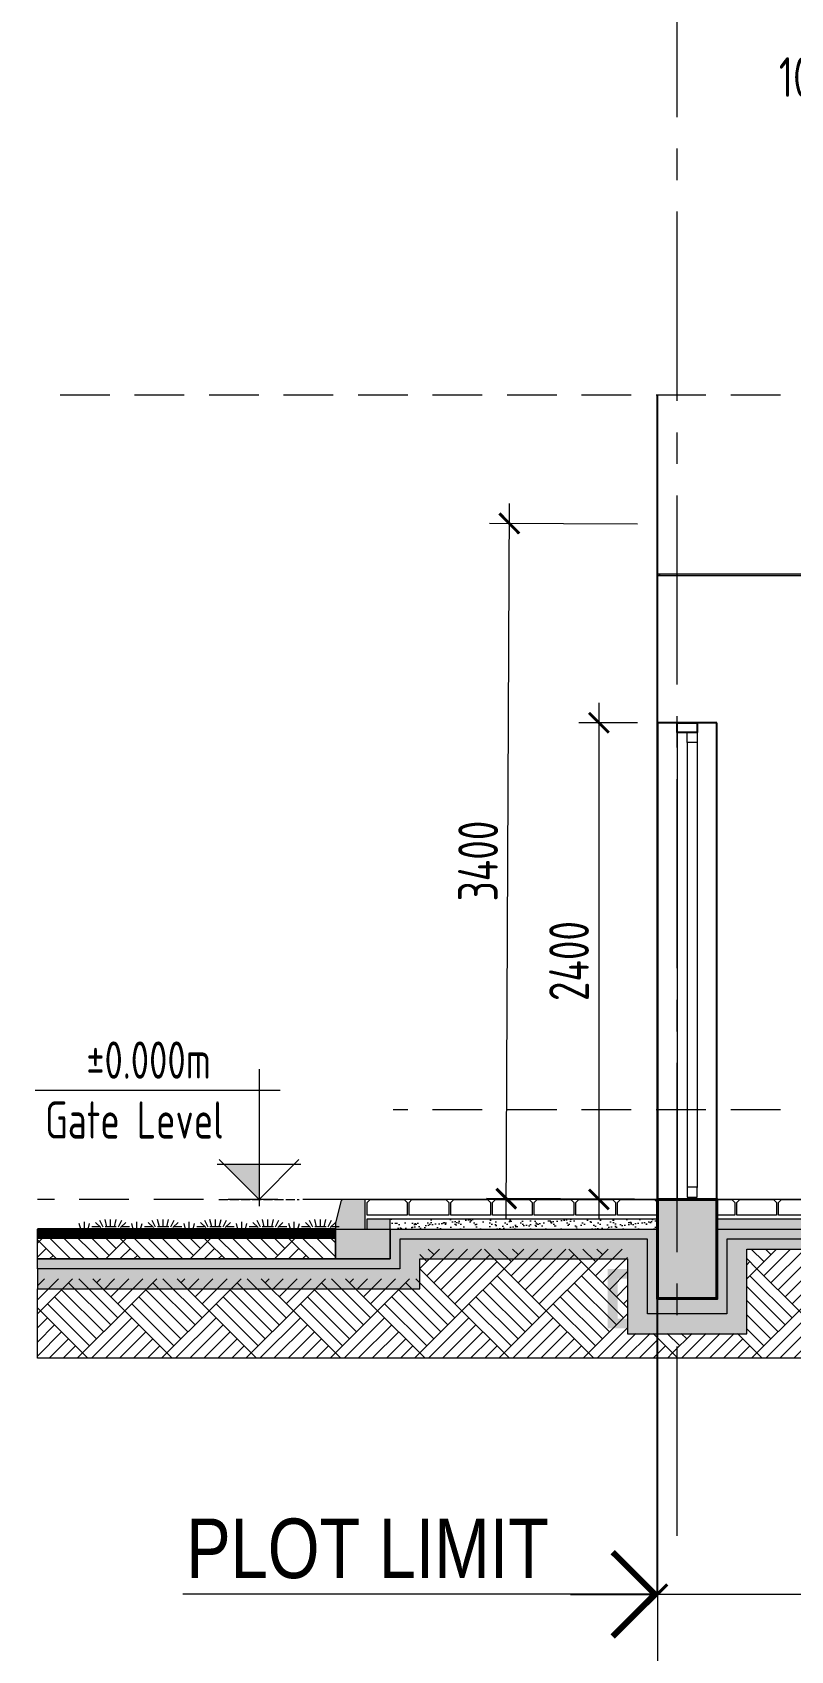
# Model space of a CAD drawing. Header units: millimetres. Extents: x -6181 to 191287, y -8583 to 23546.
# Drawn here: x 1444 to 5261, y -2272 to 5876 of the extents above; entities that cross this region are included whole.
import ezdxf
from ezdxf.xclip import XClip

# ---------------------------------------------------------------- set-up
doc = ezdxf.new("R2010")
doc.units = ezdxf.units.MM
doc.header["$MEASUREMENT"] = 0
doc.header["$XCLIPFRAME"] = 0
for name, pattern in [('1735-DT-5BR-SEC_AA$0$DASHED', [0.75, 0.5, -0.25]), ('1735-DT-5BR-SEC_AA$0$HIDDEN', [0.375, 0.25, -0.125]), ('1735-DT-5BR-SEC_AA$0$PHANTOM', [2.5, 1.25, -0.25, 0.25, -0.25, 0.25, -0.25]), ('ACAD_ISO02W100', [15, 12, -3]), ('CENTER2', [28.575, 19.05, -3.175, 3.175, -3.175]), ('DASHED', [0.75, 0.5, -0.25])]:
    doc.linetypes.add(name, pattern=pattern)
doc.layers.add('00--ORIGIN POINT', color=200, linetype='Continuous', lineweight=20, plot=False)
doc.layers.add('1735-DT-5BR-SEC_AA$0$00--ORIGIN', color=6, linetype='Continuous', lineweight=0, plot=False)
for name, color, linetype, lineweight in [('03--GRID', 252, 'CENTER2', 5), ('05--TEXT-2', 2, 'Continuous', 25), ('07--DIM-2', 2, 'Continuous', 25), ('1735-DT-5BR-SEC_AA$0$04--HATCH-1', 251, 'Continuous', 13), ('1735-DT-5BR-SEC_AA$0$06--LINE-0', 8, 'Continuous', 13), ('1735-DT-5BR-SEC_AA$0$06--LINE-2', 2, 'Continuous', 25), ('1735-DT-5BR-SEC_AA$0$06--LINE-5', 5, 'Continuous', 50), ('1735-DT-5BR-SEC_AA$0$E--CONCRETE-4', 4, 'Continuous', 40), ('1735-DT-5BR-SEC_AA$0$E--CONCRETE-SHADE', 253, 'Continuous', 25), ('1735-DT-5BR-SEC_AA$0$G--STELWRK-0', 8, 'Continuous', 13), ('1735-DT-5BR-SEC_AA$0$G--STELWRK-1', 9, 'Continuous', 18), ('1735-DT-5BR-SEC_AA$0$G--STELWRK-2', 2, 'Continuous', 25), ('1735-DT-5BR-SEC_AA$0$J--WATERPROOFING-1', 1, 'Continuous', 18), ('1735-DT-5BR-SEC_AA$0$L--DOORS-2', 2, 'Continuous', 25), ('1735-DT-5BR-SEC_AA$0$L--STAIRS-HID', 8, '1735-DT-5BR-SEC_AA$0$HIDDEN', 18), ('1735-DT-5BR-SEC_AA$0$Q--BLOCPAVING', 9, 'Continuous', 18), ('1735-DT-5BR-SEC_AA$0$Q--KERBS', 1, 'Continuous', 18), ('1735-DT-5BR-SEC_AA$0$W--ELV-1', 250, '1735-DT-5BR-SEC_AA$0$DASHED', 9), ('1735-DT-5BR-SEC_AA$0$Z--CAR', 251, 'Continuous', 9), ('1735-DT-5BR-SEC_AA$0$Z--GROOVES', 251, 'Continuous', 0), ('1735-DT-5BR-SEC_AA$0$Z--GROOVES-DUMMY.', 251, 'Continuous', 9), ('1735-DT-5BR-SEC_AA$0$Z--LANDSCAPE-00', 94, 'Continuous', 0), ('1735-DT-5BR-SEC_AA$0$Z--WIPEOUT', 255, 'Continuous', 5), ('W--ELEV-2', 7, 'Continuous', 20), ('W--ELV-1', 250, 'DASHED', 9), ('Z--CAR', 251, 'Continuous', 9), ('Z--LANDSCAPE-00', 94, 'Continuous', 0), ('Z--WIPEOUT', 255, 'Continuous', 5)]:
    doc.layers.add(name, color=color, linetype=linetype, lineweight=lineweight)
doc.layers.add('1735-DT-5BR-SEC_AA$0$Z- Plot', color=1, linetype='1735-DT-5BR-SEC_AA$0$PHANTOM')
doc.styles.add('Ariel', font='arial.ttf', dxfattribs={"width": 0.8})
doc.styles.add('ISO', font='isocp2.shx', dxfattribs={"width": 0.8})
doc.dimstyles.new('1-100_AR', dxfattribs={"dimtxt": 200, "dimasz": 100, "dimexe": 100, "dimexo": 100, "dimgap": 0, "dimtad": 0, "dimdec": 0, "dimzin": 12, "dimdsep": 46, "dimtxsty": 'ISO', "dimblk": 'ARCHTICK', "dimcen": 100, "dimdle": 100, "dimclrd": 8, "dimclre": 9, "dimclrt": 2, "dimadec": 0, "dimazin": 0, "dimtfac": 1, "dimtdec": 0, "dimtmove": 0, "dimatfit": 2, "dimldrblk": 'ARCHTICK', "dimfxl": 1, "dimtvp": 0.75, "dimtolj": 1, "dimtzin": 12, "dimlwd": 9, "dimlwe": 9, "dimarcsym": 0})

# ---------------------------------------------------------------- blocks, each defined once
blk = doc.blocks.new('_ArchTick')
at = {"color": 0, "const_width": 0.15}
blk.add_lwpolyline([(-0.5, -0.5), (0.5, 0.5)], dxfattribs=at)
blk = doc.blocks.new('*D19')
at = {"layer": '07--DIM-2', "color": 8, "lineweight": 9, "transparency": 16777216}
blk.add_line((3829.6, -96.7), (3845.5, 3503.3), dxfattribs=at)
at = {"layer": '07--DIM-2', "color": 9, "lineweight": 9, "transparency": 16777216}
for p, q in [((4490.2, 3400.4), (3745.1, 3403.7)), ((4475.2, 0.4), (3730.1, 3.7))]:
    blk.add_line(p, q, dxfattribs=at)
at = {"layer": 'Defpoints', "color": 0, "transparency": 16777216}
for p in [(3845.1, 3403.3), (4590.2, 3400), (4575.2, 0, 0)]:
    blk.add_point(p, dxfattribs=at)
at = {"layer": '07--DIM-2', "color": 8, "lineweight": 9, "transparency": 16777216, "xscale": 100, "yscale": 100, "zscale": 100}
for p, rotation in [((3845.1, 3403.3), 89.74720884966725), ((3830.1, 3.3), 269.7472088496672)]:
    blk.add_blockref('_ArchTick', p, dxfattribs=dict(at, rotation=rotation))
at = {"layer": '07--DIM-2', "color": 2, "transparency": 16777216, "insert": (3687.6, 1703.9), "char_height": 200, "attachment_point": 5, "rotation": 89.74721, "style": 'ISO'}
blk.add_mtext('\\A1;3400', dxfattribs=at)
blk = doc.blocks.new('A$C0A892E0C')
blk.add_wipeout([(-53.07, 0), (-59.39, 0), (-61.52, 1.59), (-62.94, 3.82), (-63.23, 4.96), (-64.67, 5.61), (-67.98, 5.55), (-69.04, 5.72), (-72.39, 8.03), (-72.79, 8.63), (-73.01, 9.67), (-72.43, 10.78), (-72.36, 12.49), (-71.74, 13.36), (-71.44, 14.5), (-70.98, 15.69), (-70.72, 17.2), (-70.35, 18.18), (-68.93, 19.52), (-65.44, 20.65), (-57, 22.53), (-52.59, 23.36), (-50.43, 23.64), (-47.94, 23.95), (-47.84, 24.38), (-47.82, 24.91), (-47.77, 25.09), (-47.68, 25.1), (-47.3, 24.8), (-47.19, 24.9), (-46.99, 24.96), (-46.65, 24.97), (-41.09, 28.54), (-36.33, 31.51), (-34.39, 32.48), (-29.69, 33.63), (-25.44, 34.43), (-12.85, 35.13), (-6.21, 35.16), (0.66, 34.96), (3.03, 34.84), (6.2, 34), (9.29, 33.21), (10.17, 32.87), (10.79, 32.3), (13.07, 29.1), (15.4, 24.28), (16.71, 21.23), (16.93, 19.59), (17.28, 12.26), (17.92, 10.99), (18.51, 10.33), (18.56, 10.1), (17.61, 7.55), (16.08, 6.4), (11.2, 5.35), (9.9, 5.23), (6.73, 3.89), (6.73, 3.89), (5.34, 1.63), (3.15, 0), (-3.15, 0), (-5.29, 1.59), (-6.71, 3.82), (-8.42, 4.49), (-10.39, 4.44), (-13.6, 4.53), (-14.76, 4.66), (-16.89, 5.32), (-43.88, 5.07), (-48.99, 5.22), (-49.5, 3.89), (-50.89, 1.63)]).dxf.layer = 'Z--WIPEOUT'
at = {"flags": 128}
for points in [[(17.28, 12.26), (16.98, 12.34)], [(17.34, 12.13), (17.28, 12.26)], [(17.37, 11.98), (17.34, 12.13)], [(17.44, 11.69), (17.37, 11.98)], [(17.46, 11.29), (17.44, 11.69)], [(9.65, 9.92), (18.5, 10.39)], [(17.46, 11.1), (17.46, 11.29)], [(17.8, 11.05), (17.46, 11.1)], [(18.05, 10.92), (17.8, 11.05)], [(18.28, 10.71), (18.05, 10.92)], [(18.47, 10.45), (18.28, 10.71)], [(18.55, 10.21), (18.47, 10.45)], [(18.57, 9.99), (18.55, 10.21)], [(18.11, 8.43), (18.4, 9.25)], [(18.4, 9.25), (18.54, 9.72)], [(18.54, 9.72), (18.57, 9.99)], [(16.92, 6.92), (17.61, 7.55)], [(17.61, 7.55), (18.11, 8.43)]]:
    blk.add_lwpolyline(points, dxfattribs=at)
blk = doc.blocks.new('*U31')
at = {"lineweight": 0}
for p, q in [((-18.8, 11.3), (18.8, 11.3)), ((26.4, 7.5), (-0.3, 34.2)), ((0, 0), (56.5, 0)), ((36.6, 11.5), (19.8, 45.3)), ((47.1, 11.3), (103.7, 11.3)), ((56.5, 11.3), (47.4, 47.9)), ((67.9, 0), (82.9, 0)), ((75.4, 11.3), (75.4, 49)), ((94.2, 0), (150.8, 0)), ((94.2, 11.3), (103.4, 47.9)), ((113.1, 9.4), (130, 43.1)), ((124.4, 7.5), (151.1, 34.2)), ((132, 11.3), (169.7, 11.3)), ((150.8, 0), (197.9, 0)), ((188.5, 0), (181.2, 29.3)), ((207.3, 0), (207.3, 37.7)), ((216.8, 0), (263.9, 0)), ((226.2, 0), (233.5, 29.3)), ((245.1, 11.3), (282.7, 11.3)), ((290.3, 7.5), (263.6, 34.2)), ((263.9, 0), (320.5, 0)), ((300.5, 11.5), (283.7, 45.3)), ((311, 11.3), (367.6, 11.3)), ((320.5, 11.3), (311.3, 47.9)), ((331.8, 0), (346.8, 0)), ((339.3, 11.3), (339.3, 49)), ((358.2, 11.3), (367.3, 47.9)), ((358.2, 0), (414.7, 0)), ((377, 9.4), (393.9, 43.1)), ((388.3, 7.5), (415, 34.2)), ((395.9, 11.3), (433.6, 11.3)), ((414.7, 0), (461.8, 0)), ((452.4, 0), (445.1, 29.3)), ((471.2, 0), (471.2, 37.7)), ((480.7, 0), (527.8, 0)), ((490.1, 0), (497.4, 29.3)), ((509, 11.3), (546.7, 11.3)), ((554.2, 7.5), (527.5, 34.2)), ((527.8, 0), (584.4, 0)), ((564.4, 11.5), (547.6, 45.3)), ((574.9, 11.3), (631.5, 11.3)), ((584.4, 11.3), (575.2, 47.9)), ((595.7, 0), (610.7, 0)), ((603.2, 11.3), (603.2, 49)), ((622.1, 11.3), (631.2, 47.9)), ((622.1, 0), (678.6, 0)), ((640.9, 9.4), (657.8, 43.1)), ((652.2, 7.5), (678.9, 34.2)), ((659.8, 11.3), (697.5, 11.3)), ((678.6, 0), (725.7, 0)), ((716.3, 0), (709, 29.3)), ((735.1, 0), (735.1, 37.7)), ((744.6, 0), (791.7, 0)), ((754, 0), (761.3, 29.3)), ((772.9, 11.3), (810.6, 11.3)), ((818.1, 7.5), (791.4, 34.2)), ((791.7, 0), (848.3, 0)), ((828.3, 11.5), (811.5, 45.3)), ((838.8, 11.3), (895.4, 11.3)), ((848.3, 11.3), (839.1, 47.9)), ((859.6, 0), (874.6, 0)), ((867.1, 11.3), (867.1, 49)), ((886, 11.3), (895.1, 47.9)), ((886, 0), (942.5, 0)), ((904.8, 9.4), (921.7, 43.1)), ((916.1, 7.5), (942.8, 34.2)), ((923.7, 11.3), (961.4, 11.3)), ((942.5, 0), (989.6, 0)), ((980.2, 0), (972.9, 29.3)), ((999, 0), (999, 37.7)), ((1008.5, 0), (1055.6, 0)), ((1017.9, 0), (1025.2, 29.3)), ((1036.8, 11.3), (1074.5, 11.3)), ((1082, 7.5), (1055.3, 34.2)), ((1055.6, 0), (1112.2, 0)), ((1092.2, 11.5), (1075.4, 45.3)), ((1102.7, 11.3), (1159.3, 11.3)), ((1112.2, 11.3), (1103, 47.9)), ((1123.5, 0), (1138.5, 0)), ((1131, 11.3), (1131, 49)), ((1149.9, 11.3), (1159, 47.9)), ((1149.9, 0), (1206.4, 0)), ((1168.7, 9.4), (1185.6, 43.1)), ((1180, 7.5), (1206.7, 34.2)), ((1187.6, 11.3), (1225.3, 11.3)), ((1206.4, 0), (1253.5, 0)), ((1244.1, 0), (1236.8, 29.3)), ((1262.9, 0), (1262.9, 37.7)), ((1272.4, 0), (1319.5, 0)), ((1281.8, 0), (1289.1, 29.3))]:
    blk.add_line(p, q, dxfattribs=at)
blk = doc.blocks.new('*U5')
at = {"color": 2}
for p, q in [((0, 875), (0, -46)), ((1503, 734), (-141, 734)), ((-280, 234), (280, 234)), ((0, 0), (-267, 267)), ((267, 267), (0, 0))]:
    blk.add_line(p, q, dxfattribs=at)
blk.add_solid([(0, 234), (234, 234), (0, 0), (234, 234)], dxfattribs=at)
at = {"layer": '00--ORIGIN POINT', "linetype": 'ACAD_ISO02W100', "ltscale": 5}
blk.add_line((270, 0), (-270, 0), dxfattribs=at)
at = {"style": 'ISO', "width": 0.8}
for tag, p in [('LEVEL', (225, 782)), ('FLOOR', (225, 406))]:
    blk.add_attdef(tag, p, '', height=250, dxfattribs=at)
blk = doc.blocks.new('*D34')
at = {"layer": '07--DIM-2', "color": 8, "lineweight": 9, "transparency": 16777216}
blk.add_line((4295.7, 2500), (4295.7, -100), dxfattribs=at)
at = {"layer": '07--DIM-2', "color": 9, "lineweight": 9, "transparency": 16777216}
for p, q in [((4490.2, 2400), (4195.7, 2400)), ((4490.2, 0), (4195.7, 0))]:
    blk.add_line(p, q, dxfattribs=at)
at = {"layer": 'Defpoints', "color": 0, "transparency": 16777216}
for p in [(4590.2, 2400), (4295.7, 0), (4590.2, 0)]:
    blk.add_point(p, dxfattribs=at)
at = {"layer": '07--DIM-2', "color": 8, "lineweight": 9, "transparency": 16777216, "xscale": 100, "yscale": 100, "zscale": 100}
for p, rotation in [((4295.7, 2400), 90), ((4295.7, 0), 270)]:
    blk.add_blockref('_ArchTick', p, dxfattribs=dict(at, rotation=rotation))
at = {"layer": '07--DIM-2', "color": 2, "transparency": 16777216, "insert": (4145.7, 1200), "char_height": 200, "attachment_point": 5, "rotation": 90, "style": 'ISO'}
blk.add_mtext('\\A1;2400', dxfattribs=at)
blk = doc.blocks.new('*U190')
at = {"layer": '1735-DT-5BR-SEC_AA$0$04--HATCH-1'}
h = blk.add_hatch(dxfattribs=at)
h.set_pattern_fill('AR-PARQ1', color=251, scale=25, angle=45, style=0)
h.set_pattern_definition([(135, (-1280, 1e-10), (-424.264, 3e-14), [300, -300]), (135, (-1244.64, 35.36), (-424.264, 3e-14), [300, -300]), (135, (-1209.3, 70.7), (-424.264, 3e-14), [300, -300]), (135, (-1173.93, 106.07), (-424.264, 3e-14), [300, -300]), (135, (-1138.58, 141.42), (-424.264, 3e-14), [300, -300]), (135, (-1103.22, 176.78), (-424.264, 3e-14), [300, -300]), (135, (-1067.87, 212.13), (-424.264, 3e-14), [300, -300]), (45, (-1492.13, 212.13), (424.264, -3e-14), [300, -300]), (45, (-1527.5, 247.5), (424.264, -3e-14), [300, -300]), (45, (-1562.84, 282.84), (424.264, -3e-14), [300, -300]), (45, (-1598.2, 318.2), (424.264, -3e-14), [300, -300]), (45, (-1633.55, 353.55), (424.264, -3e-14), [300, -300]), (45, (-1668.9, 388.9), (424.264, -3e-14), [300, -300]), (45, (-1704.26, 424.26), (424.264, -3e-14), [300, -300])])
h.paths.add_polyline_path([(-1500, 0), (0, 0), (0, -150), (-1500, -150)])
h = blk.add_hatch(dxfattribs=at)
h.set_pattern_fill('AR-SAND', color=256, scale=25, style=0)
h.paths.add_polyline_path([(371.4, 0), (371.4, 50), (275, 50), (275, 0)])
h = blk.add_hatch(dxfattribs=at)
h.set_pattern_fill('AR-SAND', color=256, scale=25, style=0)
h.paths.add_polyline_path([(1620.7, 0), (1620.7, 50), (275, 50), (275, 0)])
h = blk.add_hatch(dxfattribs=at)
h.set_pattern_fill('AR-SAND', color=256, scale=25, style=0)
h.paths.add_polyline_path([(371.4, 0), (371.4, 50), (275, 50), (275, 0)])
at = {"layer": '1735-DT-5BR-SEC_AA$0$E--CONCRETE-SHADE'}
for points in [[(150, 0), (150, 150), (41.7, 150, 0.344151), (27.2, 138.6), (0, 30), (0, 0)], [(275, 0), (0, 0), (0, -150), (275, -150)], [(275, 50), (159.1, 50), (159.1, 0), (275, 0)]]:
    blk.add_hatch(color=256, dxfattribs=at).paths.add_polyline_path(points)
at = {"layer": '1735-DT-5BR-SEC_AA$0$00--ORIGIN', "color": 6}
blk.add_line((1620.7, 0), (1620.7, 50), dxfattribs=at)
blk.add_line((1620.7, 0), (1620.7, 50), dxfattribs=at)
blk.add_line((1620.7, 0), (1620.7, 50), dxfattribs=at)
at = {"layer": '1735-DT-5BR-SEC_AA$0$00--ORIGIN'}
blk.add_lwpolyline([(-1500, 0), (0, 0), (0, -150), (-1500, -150)], close=True, dxfattribs=at)
at = {"layer": '1735-DT-5BR-SEC_AA$0$06--LINE-5', "color": 252, "linetype": 'ByBlock', "const_width": 50}
blk.add_lwpolyline([(0, -25), (-1500, -25)], dxfattribs=at)
at = {"layer": '1735-DT-5BR-SEC_AA$0$06--LINE-5', "linetype": 'ByBlock', "const_width": 10}
blk.add_lwpolyline([(0, 0), (-1500, 0)], dxfattribs=at)
at = {"layer": '1735-DT-5BR-SEC_AA$0$Q--BLOCPAVING', "color": 8}
blk.add_line((0, 0), (-1500, 0), dxfattribs=at)
blk.add_line((0, 0), (-1500, 0), dxfattribs=at)
blk.add_line((0, 0), (-1500, 0), dxfattribs=at)
at = {"layer": '1735-DT-5BR-SEC_AA$0$Q--BLOCPAVING'}
blk.add_line((275, 0), (1620.7, 0, 0), dxfattribs=at)
blk.add_line((275, 0), (1620.7, 0, 0), dxfattribs=at)
blk.add_line((275, 0), (1620.7, 0, 0), dxfattribs=at)
at = {"layer": '1735-DT-5BR-SEC_AA$0$Q--BLOCPAVING', "color": 3, "elevation": 0}
blk.add_lwpolyline([(27.2, 138.6), (0, 30), (0, 0), (150, 0), (150, 150), (41.7, 150, 0.344151)], format="xyb", close=True, dxfattribs=at)
at = {"layer": '1735-DT-5BR-SEC_AA$0$Q--BLOCPAVING', "color": 8, "elevation": 0}
blk.add_lwpolyline([(1620.7, 150), (150, 150)], dxfattribs=at)
at = {"layer": '1735-DT-5BR-SEC_AA$0$Q--BLOCPAVING', "elevation": 0}
for points in [[(160.7, 70), (160.7, 135), (175.7, 150), (345.7, 150), (360.7, 135), (360.7, 70)], [(370.7, 70), (370.7, 135), (385.7, 150), (555.7, 150), (570.7, 135), (570.7, 70)], [(580.7, 70), (580.7, 135), (595.7, 150), (765.7, 150), (780.7, 135), (780.7, 70)], [(790.7, 70), (790.7, 135), (805.7, 150), (975.7, 150), (990.7, 135), (990.7, 70)], [(1000.7, 70), (1000.7, 135), (1015.7, 150), (1185.7, 150), (1200.7, 135), (1200.7, 70)], [(1210.7, 70), (1210.7, 135), (1225.7, 150), (1395.7, 150), (1410.7, 135), (1410.7, 70)], [(1420.7, 70), (1420.7, 135), (1435.7, 150), (1605.7, 150), (1620.7, 135), (1620.7, 70)]]:
    blk.add_lwpolyline(points, close=True, dxfattribs=at)
at = {"layer": '1735-DT-5BR-SEC_AA$0$Q--BLOCPAVING', "color": 3, "elevation": 0}
for points in [[(275, 0), (275, -150), (0, -150), (0, 0)], [(159.1, 50.2), (159.1, 0), (275, 0), (275, 50)]]:
    blk.add_lwpolyline(points, close=True, dxfattribs=at)
at = {"layer": '1735-DT-5BR-SEC_AA$0$Q--KERBS', "elevation": 0}
blk.add_lwpolyline([(1620.7, 50), (275, 50)], dxfattribs=at)
blk = doc.blocks.new('*U194')
at = {"layer": '1735-DT-5BR-SEC_AA$0$04--HATCH-1'}
h = blk.add_hatch(dxfattribs=at)
h.set_pattern_fill('AR-SAND', color=256, scale=25, style=0)
h.paths.add_polyline_path([(6080.7, 0), (6080.7, 50), (275, 50), (275, 0)])
at = {"layer": '1735-DT-5BR-SEC_AA$0$Q--BLOCPAVING'}
blk.add_line((275, 0), (6080.7, 0, 0), dxfattribs=at)
blk.add_line((275, 0), (6080.7, 0, 0), dxfattribs=at)
blk.add_line((275, 0), (6080.7, 0, 0), dxfattribs=at)
at = {"layer": '1735-DT-5BR-SEC_AA$0$Q--BLOCPAVING', "color": 8, "elevation": 0}
blk.add_lwpolyline([(6080.7, 150), (150, 150)], dxfattribs=at)
at = {"layer": '1735-DT-5BR-SEC_AA$0$Q--BLOCPAVING', "elevation": 0}
for points in [[(370.7, 70), (370.7, 135), (385.7, 150), (555.7, 150), (570.7, 135), (570.7, 70)], [(580.7, 70), (580.7, 135), (595.7, 150), (765.7, 150), (780.7, 135), (780.7, 70)], [(790.7, 70), (790.7, 135), (805.7, 150), (975.7, 150), (990.7, 135), (990.7, 70)]]:
    blk.add_lwpolyline(points, close=True, dxfattribs=at)
at = {"layer": '1735-DT-5BR-SEC_AA$0$Q--KERBS', "elevation": 0}
blk.add_lwpolyline([(6080.7, 50), (275, 50)], dxfattribs=at)
blk = doc.blocks.new('1735-DT-5BR-SEC_AA$0$A$C0A892E0C')
blk.add_wipeout([(-53.07, 0), (-59.39, 0), (-61.52, 1.59), (-62.94, 3.82), (-63.23, 4.96), (-64.67, 5.61), (-67.98, 5.55), (-69.04, 5.72), (-72.39, 8.03), (-72.79, 8.63), (-73.01, 9.67), (-72.43, 10.78), (-72.36, 12.49), (-71.74, 13.36), (-71.44, 14.5), (-70.98, 15.69), (-70.72, 17.2), (-70.35, 18.18), (-68.93, 19.52), (-65.44, 20.65), (-57, 22.53), (-52.59, 23.36), (-50.43, 23.64), (-47.94, 23.95), (-47.84, 24.38), (-47.82, 24.91), (-47.77, 25.09), (-47.68, 25.1), (-47.3, 24.8), (-47.19, 24.9), (-46.99, 24.96), (-46.65, 24.97), (-41.09, 28.54), (-36.33, 31.51), (-34.39, 32.48), (-29.69, 33.63), (-25.44, 34.43), (-12.85, 35.13), (-6.21, 35.16), (0.66, 34.96), (3.03, 34.84), (6.2, 34), (9.29, 33.21), (10.17, 32.87), (10.79, 32.3), (13.07, 29.1), (15.4, 24.28), (16.71, 21.23), (16.93, 19.59), (17.28, 12.26), (17.92, 10.99), (18.51, 10.33), (18.56, 10.1), (17.61, 7.55), (16.08, 6.4), (11.2, 5.35), (9.9, 5.23), (6.73, 3.89), (6.73, 3.89), (5.34, 1.63), (3.15, 0), (-3.15, 0), (-5.29, 1.59), (-6.71, 3.82), (-8.42, 4.49), (-10.39, 4.44), (-13.6, 4.53), (-14.76, 4.66), (-16.89, 5.32), (-43.88, 5.07), (-48.99, 5.22), (-49.5, 3.89), (-50.89, 1.63)]).dxf.layer = '1735-DT-5BR-SEC_AA$0$Z--WIPEOUT'
at = {"flags": 128}
for points in [[(17.28, 12.26), (16.98, 12.34)], [(17.34, 12.13), (17.28, 12.26)], [(17.37, 11.98), (17.34, 12.13)], [(17.44, 11.69), (17.37, 11.98)], [(17.46, 11.29), (17.44, 11.69)], [(9.65, 9.92), (18.5, 10.39)], [(17.46, 11.1), (17.46, 11.29)], [(17.8, 11.05), (17.46, 11.1)], [(18.05, 10.92), (17.8, 11.05)], [(18.28, 10.71), (18.05, 10.92)], [(18.47, 10.45), (18.28, 10.71)], [(18.55, 10.21), (18.47, 10.45)], [(18.57, 9.99), (18.55, 10.21)], [(18.11, 8.43), (18.4, 9.25)], [(18.4, 9.25), (18.54, 9.72)], [(18.54, 9.72), (18.57, 9.99)], [(16.92, 6.92), (17.61, 7.55)], [(17.61, 7.55), (18.11, 8.43)]]:
    blk.add_lwpolyline(points, dxfattribs=at)
blk = doc.blocks.new('*U201')
at = {"lineweight": 0}
for p, q in [((-18.8, 11.3), (18.8, 11.3)), ((26.4, 7.5), (-0.3, 34.2)), ((0, 0), (56.5, 0)), ((36.6, 11.5), (19.8, 45.3)), ((47.1, 11.3), (103.7, 11.3)), ((56.5, 11.3), (47.4, 47.9)), ((67.9, 0), (82.9, 0)), ((75.4, 11.3), (75.4, 49)), ((94.2, 0), (150.8, 0)), ((94.2, 11.3), (103.4, 47.9)), ((113.1, 9.4), (130, 43.1)), ((124.4, 7.5), (151.1, 34.2)), ((132, 11.3), (169.7, 11.3)), ((150.8, 0), (197.9, 0)), ((188.5, 0), (181.2, 29.3)), ((207.3, 0), (207.3, 37.7)), ((216.8, 0), (263.9, 0)), ((226.2, 0), (233.5, 29.3)), ((245.1, 11.3), (282.7, 11.3)), ((290.3, 7.5), (263.6, 34.2)), ((263.9, 0), (320.5, 0)), ((300.5, 11.5), (283.7, 45.3)), ((311, 11.3), (367.6, 11.3)), ((320.5, 11.3), (311.3, 47.9)), ((331.8, 0), (346.8, 0)), ((339.3, 11.3), (339.3, 49)), ((358.2, 11.3), (367.3, 47.9)), ((358.2, 0), (414.7, 0)), ((377, 9.4), (393.9, 43.1)), ((388.3, 7.5), (415, 34.2)), ((395.9, 11.3), (433.6, 11.3)), ((414.7, 0), (461.8, 0)), ((452.4, 0), (445.1, 29.3)), ((471.2, 0), (471.2, 37.7)), ((480.7, 0), (527.8, 0)), ((490.1, 0), (497.4, 29.3)), ((509, 11.3), (546.7, 11.3)), ((554.2, 7.5), (527.5, 34.2)), ((527.8, 0), (584.4, 0)), ((564.4, 11.5), (547.6, 45.3)), ((574.9, 11.3), (631.5, 11.3)), ((584.4, 11.3), (575.2, 47.9)), ((595.7, 0), (610.7, 0)), ((603.2, 11.3), (603.2, 49)), ((622.1, 11.3), (631.2, 47.9)), ((622.1, 0), (678.6, 0)), ((640.9, 9.4), (657.8, 43.1)), ((652.2, 7.5), (678.9, 34.2)), ((659.8, 11.3), (697.5, 11.3)), ((678.6, 0), (725.7, 0)), ((716.3, 0), (709, 29.3)), ((735.1, 0), (735.1, 37.7)), ((744.6, 0), (791.7, 0)), ((754, 0), (761.3, 29.3)), ((772.9, 11.3), (810.6, 11.3)), ((818.1, 7.5), (791.4, 34.2)), ((791.7, 0), (848.3, 0)), ((828.3, 11.5), (811.5, 45.3)), ((838.8, 11.3), (895.4, 11.3)), ((848.3, 11.3), (839.1, 47.9)), ((859.6, 0), (874.6, 0)), ((867.1, 11.3), (867.1, 49)), ((886, 11.3), (895.1, 47.9)), ((886, 0), (942.5, 0)), ((904.8, 9.4), (921.7, 43.1)), ((916.1, 7.5), (942.8, 34.2)), ((923.7, 11.3), (961.4, 11.3)), ((942.5, 0), (989.6, 0)), ((980.2, 0), (972.9, 29.3)), ((999, 0), (999, 37.7)), ((1008.5, 0), (1055.6, 0)), ((1017.9, 0), (1025.2, 29.3)), ((1036.8, 11.3), (1074.5, 11.3)), ((1082, 7.5), (1055.3, 34.2)), ((1055.6, 0), (1112.2, 0)), ((1092.2, 11.5), (1075.4, 45.3)), ((1102.7, 11.3), (1159.3, 11.3)), ((1112.2, 11.3), (1103, 47.9)), ((1123.5, 0), (1138.5, 0)), ((1131, 11.3), (1131, 49)), ((1149.9, 11.3), (1159, 47.9)), ((1149.9, 0), (1206.4, 0)), ((1168.7, 9.4), (1185.6, 43.1)), ((1180, 7.5), (1206.7, 34.2)), ((1187.6, 11.3), (1225.3, 11.3)), ((1206.4, 0), (1253.5, 0)), ((1244.1, 0), (1236.8, 29.3)), ((1262.9, 0), (1262.9, 37.7)), ((1272.4, 0), (1319.5, 0)), ((1281.8, 0), (1289.1, 29.3))]:
    blk.add_line(p, q, dxfattribs=at)
blk = doc.blocks.new('*U220')
at = {"layer": '1735-DT-5BR-SEC_AA$0$Z--GROOVES-DUMMY.', "ltscale": 25, "transparency": 33554623}
h = blk.add_hatch(color=252, dxfattribs=at)
h.dxf.hatch_style = 1
h.paths.add_polyline_path([(0, 16), (0, 6), (6380, 6), (6380, 16)])
at = {"layer": '1735-DT-5BR-SEC_AA$0$Z--GROOVES', "ltscale": 25}
blk.add_lwpolyline([(0, 16), (0, 6), (6380, 6), (6380, 16)], close=True, dxfattribs=at)
blk = doc.blocks.new('1735-DT-5BR-SEC_AA$0$A$C063E39CA')
at = {"layer": '1735-DT-5BR-SEC_AA$0$G--STELWRK-0'}
for p, q in [((-50, -50), (-50, -2400)), ((0, -100), (0, -2340)), ((50, -100), (50, -2340))]:
    blk.add_line(p, q, dxfattribs=at)
at = {"layer": '1735-DT-5BR-SEC_AA$0$G--STELWRK-1', "ltscale": 25}
for points in [[(50, -100), (0, -100), (0, -50), (50, -50)], [(50, -2338.9), (0, -2338.9), (0, -2388.9), (50, -2388.9)]]:
    blk.add_lwpolyline(points, close=True, dxfattribs=at)
at = {"layer": '1735-DT-5BR-SEC_AA$0$G--STELWRK-2', "ltscale": 25}
blk.add_lwpolyline([(50, -50), (-50, -50), (-50, 0), (50, 0)], close=True, dxfattribs=at)
blk = doc.blocks.new('1735-DT-5BR-SEC_AA')
at = {"layer": '1735-DT-5BR-SEC_AA$0$04--HATCH-1'}
h = blk.add_hatch(dxfattribs=at)
h.set_pattern_fill('GRAVEL', color=251, scale=100, style=0)
h.set_pattern_definition([(228.01279, (72, 100), (-800, -900), [13.4536, -1331.9088]), (184.96974, (63, 90), (1200, 100), [23.0868, -2285.5925]), (132.510447, (40, 88), (1000, -1100), [16.2788, -1611.60326]), (267.27369, (1, 63), (100, 2000), [21.0238, -2081.3558]), (292.833654, (0, 42), (-500, 1200), [20.6155, -2040.9373]), (357.27369, (8, 23), (-2000, 100), [21.0238, -2081.3558]), (37.69424, (29, 22), (-1300, -1000), [27.8029, -2752.48485]), (72.25533, (51, 39), (700, 2200), [26.2488, -2598.63215]), (121.429566, (59, 64), (-800, 1300), [21.095, -2088.4073]), (175.23636, (48, 82), (1100, -100), [24.0832, -1180.07626]), (222.397438, (24, 84), (-1200, -1100), [31.1448, -3083.3375]), (138.814075, (100, 62), (-700, 600), [10.6301, -1052.3845]), (171.469234, (92, 69), (1300, -200), [20.2237, -2002.15114]), (225, (72, 72), (-1e-14, -100), [14.1421, -127.27926]), (203.19859, (65, 84), (500, 200), [7.6158, -753.9615]), (291.80141, (58, 81), (-100, 300), [10.7703, -527.7462]), (30.96376, (62, 71), (300, 200), [17.4929, -565.6023]), (161.56505, (77, 80), (200, -100), [12.6491, -303.5787]), (16.38954, (0, 81), (1000, 300), [17.72, -1754.2845]), (70.346176, (17, 86), (-400, -1100), [14.8661, -1471.7408]), (293.19859, (77, 100), (-200, 500), [15.2315, -746.3458]), (343.61046, (83, 86), (-1000, 300), [17.72, -1754.2845]), (339.44395, (0, 19), (-500, 200), [17.088, -837.3124]), (294.77514, (16, 13), (-500, 1100), [14.3178, -1417.4643]), (66.80141, (78, 0), (200, 500), [15.2315, -746.3458]), (17.354025, (84, 14), (-1300, -400), [16.7631, -1659.54236]), (69.44395, (29, 0), (-200, -500), [8.544, -845.8564]), (101.30993, (72, 0), (-100, 400), [5.099, -504.80295]), (165.96376, (71, 5), (300, -100), [20.6155, -391.6951]), (186.009006, (51, 10), (1000, 100), [19.105, -1891.3923]), (303.69007, (62, 62), (-100, 200), [14.4222, -346.1329]), (353.157227, (70, 50), (1700, -200), [25.1794, -2492.75626]), (60.9454, (95, 47), (-400, -700), [10.2956, -1019.2674]), (90, (100, 56), (-100, 100), [6, -94]), (120.25644, (49, 13), (400, -700), [13.8924, -1375.352]), (48.01279, (42, 25), (800, 900), [26.9072, -1318.4552]), (0, (60, 45), (100, 100), [26, -74]), (325.304846, (86, 45), (1000, -700), [15.8114, -1565.3274]), (254.0546, (99, 36), (-100, -400), [14.5602, -713.4508]), (207.645975, (95, 22), (-1900, -1000), [23.7065, -2346.9474]), (175.42608, (74, 11), (-1300, 100), [25.0799, -2482.90734])])
h.paths.add_polyline_path([(12590.5, -600), (12590.5, -550), (12520.5, -550), (12520.5, 230), (11603.9, 230), (10760.2, -191.9), (10760.2, -670), (10420.2, -670), (10420.2, -200), (4940.2, -200), (4940.2, -576.7), (4540.2, -576.7), (4540.2, -350), (4540.2, -200), (3294.5, -200), (3294.5, -350), (1469.5, -350), (1469.5, -450), (3394.5, -450), (3394.5, -300), (4440.2, -300), (4440.2, -676.7), (5040.2, -676.7), (5040.2, -250), (10370.2, -250), (10370.2, -720), (10810.2, -720), (10810.2, -253.7), (11627.5, 180), (12470.5, 180), (12470.5, -600)])
h = blk.add_hatch(dxfattribs=at)
h.set_pattern_fill('AR-PARQ1', color=251, scale=25, angle=45, style=0)
h.set_pattern_definition([(135, (0, 75), (-424.264, 0), [300, -300]), (135, (35.36, 110.36), (-424.264, 0), [300, -300]), (135, (70.7, 145.7), (-424.264, 0), [300, -300]), (135, (106.07, 181.07), (-424.264, 0), [300, -300]), (135, (141.42, 216.42), (-424.264, 0), [300, -300]), (135, (176.78, 251.78), (-424.264, 0), [300, -300]), (135, (212.13, 287.13), (-424.264, 0), [300, -300]), (45, (-212.13, 287.13), (424.264, 0), [300, -300]), (45, (-247.5, 322.5), (424.264, 0), [300, -300]), (45, (-282.84, 357.84), (424.264, 0), [300, -300]), (45, (-318.2, 393.2), (424.264, 0), [300, -300]), (45, (-353.55, 428.55), (424.264, 0), [300, -300]), (45, (-388.9, 463.9), (424.264, 0), [300, -300]), (45, (-424.26, 499.26), (424.264, 0), [300, -300])])
h.paths.add_polyline_path([(12590.5, -800), (12590.5, -195), (12470.5, -195), (12470.5, 180), (11627.5, 180), (10810.2, -253.7), (10810.2, -720), (10370.2, -720), (10370.2, -250), (5040.2, -250), (5040.2, -675), (4440.2, -675), (4440.2, -250), (3394.5, -250), (3394.5, -400), (1469.5, -400), (1469.5, -800)])
at = {"layer": '1735-DT-5BR-SEC_AA$0$00--ORIGIN'}
blk.add_lwpolyline([(12590.5, -800), (1469.5, -800), (1469.5, -450), (3394.5, -450), (3394.5, -300), (4440.2, -300), (4440.2, -676.7), (5040.2, -676.7), (5040.2, -250), (10370.2, -250), (10370.2, -720), (10810.2, -720), (10810.2, -253.7), (11627.5, 180), (12420.5, 180)], dxfattribs=at)
at = {"layer": '1735-DT-5BR-SEC_AA$0$J--WATERPROOFING-1', "elevation": 0}
blk.add_lwpolyline([(10420.2, -200), (4940.2, -200), (4940.2, -576.7), (4540.2, -576.7), (4540.2, -350), (4540.2, -350), (4540.2, -200), (3294.5, -200), (3294.5, -350), (1469.5, -350), (1469.5, -450), (3394.5, -450), (3394.5, -300), (4440.2, -300), (4440.2, -676.7), (5040.2, -676.7), (5040.2, -250), (10370.2, -250)], dxfattribs=at)
at = {"layer": '1735-DT-5BR-SEC_AA$0$W--ELV-1', "ltscale": 500}
for points in [[(36709.2, 4050), (1469.5, 4050)], [(39805.5, 0), (1469.5, 0)]]:
    blk.add_lwpolyline(points, dxfattribs=at)
at = {"layer": '1735-DT-5BR-SEC_AA$0$Z--LANDSCAPE-00', "xscale": -1}
blk.add_blockref('*U201', (2969.5, -150, 0), dxfattribs=at)
at = {"layer": '1735-DT-5BR-SEC_AA$0$Z--CAR', "xscale": -56.06262140077474, "yscale": 56.06262140077474, "zscale": 56.06262140077474}
blk.add_blockref('1735-DT-5BR-SEC_AA$0$A$C0A892E0C', (6225.9, -0.1), dxfattribs=at)
at = {"ltscale": 25}
blk.add_wipeout([(10990.2, 300), (10740.2, 300), (10740.2, 150), (10440.2, 150), (10440.2, 0), (10390.2, 0), (10390.2, 2400), (9290.2, 2400), (9290.2, 0), (4890.2, 0), (4890.2, 2400), (4590.2, 2400), (4590.2, 3400), (4640.2, 3400), (10940.2, 3400), (10990.2, 3400)], dxfattribs=at).dxf.layer = '1735-DT-5BR-SEC_AA$0$06--LINE-0'
at = {"layer": '1735-DT-5BR-SEC_AA$0$04--HATCH-1'}
h = blk.add_hatch(dxfattribs=at)
h.set_pattern_fill('AR-CONC', color=256, scale=0.5, angle=349, style=0)
h.set_pattern_definition([(39, (0, 0), (3.4605421, -0.9922945), [0.375, -4.125]), (344, (0, 0), (0.0366147, 3.8242362), [0.3, -3.3]), (89.451444, (0.2884, -0.0827), (3.4971568, 2.8319417), [0.318701, -3.5057106]), (35.1842, (0.191, 0.9816), (5.0802527, -1.8305874), [0.5625, -6.1875]), (85.635635, (0.614, 0.829), (5.5168008, 3.889397), [0.4780517, -5.2585688]), (340.184164, (0.191, 0.9816), (5.5168008, 3.889397), [0.45, -4.95]), (10, (0.634, 0.6408), (2.5455844, -2.5455844), [0.375, -4.125]), (315, (0.634, 0.641), (1.8860505, 3.3270012), [0.3, -3.3]), (60.451445, (0.846, 0.4287), (4.43163485, 0.7814168), [0.318701, -3.5057106]), (26.5, (0, 0), (0.37727793, 1.62228723), [0, -3.26, 0, -3.35, 0, -3.3125]), (356.5, (0, 0), (1.66746756, 1.68484612), [0, -1.91, 0, -3.185, 0, -1.2625]), (316.5, (-1.0945, 0.2128), (2.59855471, -0.61999299), [0, -1.25, 0, -3.9, 0, -5.175]), (306.5, (-1.5853, 0.3082), (2.95786164, -0.06505698), [0, -1.625, 0, -2.59, 0, -3.675])])
h.paths.add_polyline_path([(1469.5, -350), (1469.5, -300), (3244.5, -300), (3244.5, -150), (4590.2, -150), (4590.2, -400), (4390.2, -400), (4390.2, -600), (4890.2, -600), (4890.2, -150), (10470.2, -150), (10470.2, -595), (10710.2, -595), (10710.2, -161), (11592.1, 280), (12570.5, 280), (12570.5, -349.3), (12520.5, -349.3), (12520.5, 230), (11603.9, 230), (10760.2, -191.9), (10760.2, -670), (10420.2, -670), (10420.2, -200), (4940.2, -200), (4940.2, -650), (4340.2, -650), (4340.2, -350), (4540.2, -350), (4540.2, -200), (3294.5, -200), (3294.5, -350)])
h = blk.add_hatch(dxfattribs=at)
h.set_pattern_fill('AR-CONC', color=256, scale=10, angle=349, style=0)
h.set_pattern_definition([(39, (0, 0), (69.21084, -19.8459), [7.5, -82.5]), (344, (0, 0), (0.7323, 76.48472), [6, -66]), (89.45144, (5.77, -1.654), (69.94314, 56.63883), [6.374, -70.1142]), (35.1842, (3.82, 19.63), (101.60505, -36.61175), [11.25, -123.75]), (85.6356, (12.28, 16.58), (110.336, 77.7879), [9.561, -105.1714]), (340.1842, (3.82, 19.63), (110.336, 77.7879), [9, -99]), (10, (12.68, 12.816), (50.9117, -50.9117), [7.5, -82.5]), (315, (12.68, 12.82), (37.721, 66.54002), [6, -66]), (60.45144, (16.92, 8.574), (88.6327, 15.62834), [6.374, -70.1142]), (26.5, (0, 0), (7.54556, 32.445745), [0, -65.2, 0, -67, 0, -66.25]), (356.5, (0, 0), (33.34935, 33.69692), [0, -38.2, 0, -63.7, 0, -25.25]), (316.5, (-21.89, 4.255), (51.971094, -12.39986), [0, -25, 0, -78, 0, -103.5]), (306.5, (-31.707, 6.163), (59.15723, -1.30114), [0, -32.5, 0, -51.8, 0, -73.5])])
h.paths.add_polyline_path([(1469.5, -350), (1469.5, -300), (3244.5, -300), (3244.5, -150), (4590.2, -150), (4590.2, -400), (4590.2, -500), (4890.2, -500), (4890.2, -150), (10470.2, -150), (10470.2, -595), (10710.2, -595), (10710.2, -161), (11592.1, 280), (12570.5, 280), (12570.5, -550.3), (12520.5, -550.3), (12520.5, 230), (11603.9, 230), (10760.2, -191.9), (10760.2, -670), (10420.2, -670), (10420.2, -200), (4940.2, -200), (4940.2, -576.7), (4540.2, -576.7), (4540.2, -350), (4540.2, -200), (3294.5, -200), (3294.5, -350)])
at = {"layer": '1735-DT-5BR-SEC_AA$0$E--CONCRETE-SHADE'}
h = blk.add_hatch(color=256, dxfattribs=at)
h.dxf.hatch_style = 1
h.paths.add_polyline_path([(4590.2, 0), (4890.2, 0), (4890.2, -500), (4590.2, -500)])
at = {"layer": '1735-DT-5BR-SEC_AA$0$06--LINE-0', "ltscale": 25}
for p, q in [((4590.2, 3150), (4600.2, 3150)), ((4600.2, 3140), (4590.2, 3140)), ((4600.2, 3150), (4600.2, 3140))]:
    blk.add_line(p, q, dxfattribs=at)
at = {"layer": '1735-DT-5BR-SEC_AA$0$06--LINE-2', "ltscale": 25}
blk.add_lwpolyline([(4890.2, 2400), (4590.2, 2400), (4590.2, 0), (4890.2, 0)], close=True, dxfattribs=at)
at = {"layer": '1735-DT-5BR-SEC_AA$0$E--CONCRETE-4'}
blk.add_lwpolyline([(4590.2, 0), (4890.2, 0), (4890.2, -500), (4590.2, -500)], close=True, dxfattribs=at)
at = {"layer": '1735-DT-5BR-SEC_AA$0$J--WATERPROOFING-1', "elevation": 0}
blk.add_lwpolyline([(10420.2, -200), (4940.2, -200), (4940.2, -576.7), (4540.2, -576.7), (4540.2, -350), (4540.2, -350), (4540.2, -200), (3294.5, -200), (3294.5, -350), (1469.5, -350), (1469.5, -300), (3244.5, -300), (3244.5, -150), (4590.2, -150), (4590.2, -400), (4590.2, -400), (4590.2, -500), (4890.2, -500), (4890.2, -150), (10470.2, -150)], dxfattribs=at)
at = {"layer": '1735-DT-5BR-SEC_AA$0$J--WATERPROOFING-1'}
blk.add_lwpolyline([(10420.2, -200), (4940.2, -200), (4940.2, -576.7), (4540.2, -576.7), (4540.2, -350), (4540.2, -350), (4540.2, -200), (3294.5, -200), (3294.5, -350), (1469.5, -350), (1469.5, -300), (3244.5, -300), (3244.5, -150), (4590.2, -150), (4590.2, -400), (4590.2, -400), (4590.2, -500), (4890.2, -500), (4890.2, -150), (10470.2, -150)], dxfattribs=at)
at = {"layer": '1735-DT-5BR-SEC_AA$0$L--STAIRS-HID'}
blk.add_line((4590.2, 2400), (4590.2, 3400), dxfattribs=at)
at = {"layer": '1735-DT-5BR-SEC_AA$0$W--ELV-1', "ltscale": 500}
blk.add_lwpolyline([(36709.2, 450), (3259.7, 450)], dxfattribs=at)
at = {"layer": '1735-DT-5BR-SEC_AA$0$Z- Plot', "color": 12, "ltscale": 500, "true_color": 0xdb0000, "const_width": 10}
blk.add_lwpolyline([(4590.2, 4050), (4590.2, -1990.3)], dxfattribs=at)
blk.add_blockref('*U190', (2969.5, -150, 0))
ref = blk.add_blockref('*U194', (4409.5, -150, 0))
XClip(ref).set_block_clipping_path([(480.7247445988, -149.5503502587), (6080.7240710516, 390.6525086895)])
at = {"layer": '1735-DT-5BR-SEC_AA$0$06--LINE-0', "ltscale": 25, "xscale": -1}
blk.add_blockref('*U220', (10980.2, 3134), dxfattribs=at)
at = {"layer": '1735-DT-5BR-SEC_AA$0$L--DOORS-2'}
blk.add_blockref('1735-DT-5BR-SEC_AA$0$A$C063E39CA', (4740.2, 2400), dxfattribs=at)
blk = doc.blocks.new('*D70')
at = {"layer": '07--DIM-2', "color": 9, "lineweight": 9, "transparency": 16777216}
for p, q in [((34590.2, -1000), (34590.2, -2770.5)), ((4590.2, -1143.7), (4590.2, -2770.5))]:
    blk.add_line(p, q, dxfattribs=at)
at = {"layer": '07--DIM-2', "color": 8, "lineweight": 9, "transparency": 16777216}
blk.add_line((4490.2, -2670.5), (34690.2, -2670.5), dxfattribs=at)
at = {"layer": 'Defpoints', "color": 0, "transparency": 16777216}
for p in [(34590.2, -900), (4590.2, -1043.7), (34590.2, -2670.5)]:
    blk.add_point(p, dxfattribs=at)
at = {"layer": '07--DIM-2', "color": 8, "lineweight": 9, "transparency": 16777216, "xscale": 100, "yscale": 100, "zscale": 100, "rotation": 180}
blk.add_blockref('_ArchTick', (4590.2, -2670.5), dxfattribs=at)
at = {"layer": '07--DIM-2', "color": 8, "lineweight": 9, "transparency": 16777216, "xscale": 100, "yscale": 100, "zscale": 100}
blk.add_blockref('_ArchTick', (34590.2, -2670.5), dxfattribs=at)
at = {"layer": '07--DIM-2', "color": 2, "transparency": 16777216, "char_height": 200, "attachment_point": 5, "style": 'ISO'}
for s, insert in [('\\A1;30000', (19590.2, -2520.5)), ('\\A1;PLOT DIMENSION', (19590.2, -2821.9))]:
    blk.add_mtext(s, dxfattribs=dict(at, insert=insert))
blk = doc.blocks.new('Leader Aero')
at = {"ltscale": 0.03}
blk.add_line((-1.414, 0), (0, 0), dxfattribs=at)
at = {"ltscale": 0.03, "const_width": 0.1}
blk.add_lwpolyline([(-0.707, 0.707), (0, 0), (-0.707, -0.707)], dxfattribs=at)
blk = doc.blocks.new('*D114')
at = {"layer": '07--DIM-2', "color": 9, "lineweight": 9, "transparency": 16777216}
for p, q in [((12590.2, 350), (12590.2, -2088.7)), ((4590.2, -1143.7), (4590.2, -2088.7))]:
    blk.add_line(p, q, dxfattribs=at)
at = {"layer": '07--DIM-2', "color": 8, "lineweight": 9, "transparency": 16777216}
blk.add_line((4490.2, -1988.7), (12690.2, -1988.7), dxfattribs=at)
at = {"layer": 'Defpoints', "color": 0, "transparency": 16777216}
for p in [(12590.2, 450), (4590.2, -1043.7), (12590.2, -1988.7)]:
    blk.add_point(p, dxfattribs=at)
at = {"layer": '07--DIM-2', "color": 8, "lineweight": 9, "transparency": 16777216, "xscale": 100, "yscale": 100, "zscale": 100, "rotation": 180}
blk.add_blockref('_ArchTick', (4590.2, -1988.7), dxfattribs=at)
at = {"layer": '07--DIM-2', "color": 8, "lineweight": 9, "transparency": 16777216, "xscale": 100, "yscale": 100, "zscale": 100}
blk.add_blockref('_ArchTick', (12590.2, -1988.7), dxfattribs=at)
at = {"layer": '07--DIM-2', "color": 2, "transparency": 16777216, "insert": (8590.2, -1838.7), "char_height": 200, "attachment_point": 5, "style": 'ISO'}
blk.add_mtext('\\A1;8000', dxfattribs=at)

msp = doc.modelspace()

# ---------------------------------------------------------------- linework, layer by layer
at = {"layer": 'W--ELV-1', "ltscale": 500}
for points in [[(36709.2, 4050), (1469.5, 4050)], [(39805.5, 0), (1469.5, 0)]]:
    msp.add_lwpolyline(points, dxfattribs=at)

# ---------------------------------------------------------------- block references
at = {"layer": 'Z--LANDSCAPE-00', "xscale": -1}
msp.add_blockref('*U31', (2969.5, -150, 0), dxfattribs=at)

# ---------------------------------------------------------------- next in the draw order: block references
at = {"layer": 'Z--CAR', "xscale": -56.06262140077474, "yscale": 56.06262140077474, "zscale": 56.06262140077474}
msp.add_blockref('A$C0A892E0C', (6225.9, -0.1), dxfattribs=at)

# ---------------------------------------------------------------- next in the draw order: linework, layer by layer
at = {"layer": 'W--ELV-1', "ltscale": 500}
msp.add_lwpolyline([(36709.2, 450), (3259.7, 450)], dxfattribs=at)

# ---------------------------------------------------------------- next in the draw order: block references
msp.add_blockref('1735-DT-5BR-SEC_AA', (0, 0))

# ---------------------------------------------------------------- next in the draw order: linework, layer by layer
at = {"layer": '03--GRID', "ltscale": 50}
msp.add_line((4690.2, -1694), (4690.2, 10871.4), dxfattribs=at)

# ---------------------------------------------------------------- next in the draw order: block references
at = {"layer": 'W--ELEV-2'}
ref = msp.add_blockref('*U5', (2585.2, 0), dxfattribs=dict(at, xscale=-0.75, yscale=0.75, zscale=0.75))
ref.add_attrib('LEVEL', '±0.000m', (1715.8, 607.6, -698143.2), dxfattribs={"layer": '0', "height": 187.5, "style": 'ISO', "width": 0.8})
ref.add_attrib('FLOOR', 'Gate Level', (1508.6, 306, -698143.2), dxfattribs={"layer": '0', "height": 187.5, "style": 'ISO', "width": 0.8})

# ---------------------------------------------------------------- next in the draw order: texts
at = {"layer": '05--TEXT-2', "style": 'Ariel', "width": 0.8}
msp.add_text('PLOT LIMIT', height=300, dxfattribs=at).set_placement((2219.1, -1907.3, 0))
at = {"layer": '05--TEXT-2', "insert": (5200, 5751.2), "char_height": 200, "width": 3426.333, "attachment_point": 1, "style": 'ISO'}
msp.add_mtext('\\pi1.533;100mm HT. Porcelain tiles skirting to \\P\\pi2092.5;match flooring   ', dxfattribs=at)

# ---------------------------------------------------------------- next in the draw order: dimensions: what is measured, and where the dimension line sits
at = {"layer": '07--DIM-2'}
for p1, p2, distance, picture, middle in [((4575.2, 0, 0), (4590.2, 3400), 745.1, '*D19', (3687.6, 1703.9)), ((4590.2, 2400), (4590.2, 0), -294.5, '*D34', (4145.7, 1200))]:
    dim = msp.add_aligned_dim(p1=p1, p2=p2, distance=distance, dimstyle='1-100_AR', dxfattribs=at)
    dim.commit()
    dim.dimension.update_dxf_attribs({"geometry": picture, "text_midpoint": middle})
dim = msp.add_linear_dim(base=(12590.2, -1988.7), p1=(4590.2, -1043.7), p2=(12590.2, 450), dimstyle='1-100_AR', dxfattribs=at)
dim.commit()
dim.dimension.update_dxf_attribs({"geometry": '*D114', "text_midpoint": (8590.2, -1838.7)})
dim = msp.add_linear_dim(base=(34590.2, -2670.5), p1=(4590.2, -1043.7), p2=(34590.2, -900), angle=180, text='<>\\X PLOT DIMENSION', dimstyle='1-100_AR', override={"dimgap": 50, "dimtmove": 1}, dxfattribs=at)
dim.commit()
dim.dimension.update_dxf_attribs({"geometry": '*D70', "text_midpoint": (19590.2, -2670.5)})

# ---------------------------------------------------------------- next in the draw order: leaders
at = {"layer": '05--TEXT-2'}
msp.add_leader([(4577.7, -1988.7, 0), (2201.2, -1988.7, 0)], dimstyle='1-100_AR', override={"dimasz": 300, "dimgap": 0, "dimtad": 0, "dimldrblk": 'Leader Aero'}, dxfattribs=at)

doc.saveas('drawing.dxf')
